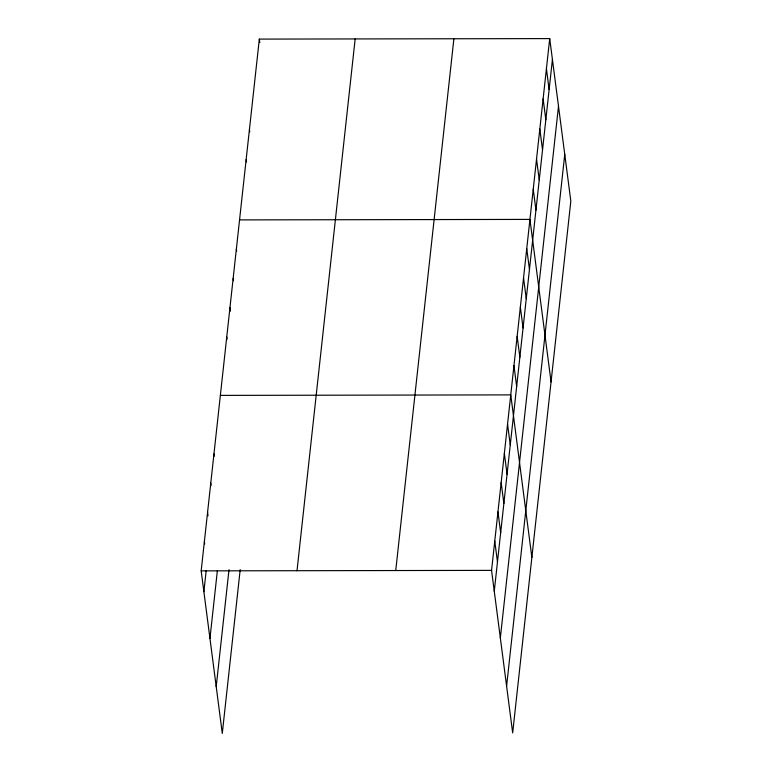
<?xml version="1.0" encoding="UTF-8"?>
<svg xmlns="http://www.w3.org/2000/svg" width="772" height="772" viewBox="0 0 772 772"><rect width="100%" height="100%" fill="white"/><g stroke="black" fill="none" stroke-linecap="round" stroke-linejoin="round"><path stroke-width="1.16" d="M240.198 569.611L222.288 733.4L201.174 570.875L259.324 39.102L549.712 38.6L570.826 201.125L512.676 732.898L491.561 570.373L549.712 38.6M203.885 591.719L206.182 570.653M209.955 638.473L217.376 570.614M216.208 686.646L229.004 569.659M297.008 570.711L355.159 38.938M395.737 570.537L453.888 38.764M494.273 591.207L552.424 59.444M500.343 637.971L558.494 106.198M506.596 686.144L564.757 154.371M239.552 219.904L529.949 219.402L551.054 381.928M220.367 395.389L510.755 394.888L531.86 557.413M201.174 570.875L491.561 570.373M546.422 68.737L549.124 89.571M543.121 98.864L545.833 119.708M539.831 129.001L542.533 149.845M536.53 159.138L539.242 179.972M533.24 189.265L535.942 210.109M526.745 248.652L529.457 269.486M523.551 277.901L526.253 298.735M520.347 307.14L523.059 327.984M517.153 336.389L519.855 357.233M513.949 365.638L516.661 386.483M507.551 424.137L510.263 444.971M504.357 453.376L507.059 474.22M501.163 482.625L503.865 503.469M497.959 511.875L500.671 532.719M494.765 541.124L497.467 561.968M259.324 39.102L259.778 42.576M249.443 129.503L249.742 131.819M246.143 159.64L246.451 161.956M236.357 249.153L236.657 251.469M233.163 278.402L233.462 280.718M229.959 307.652L230.413 311.126M226.765 336.891L227.065 339.207M213.969 453.888L214.269 456.204M210.766 483.127L211.074 485.443M207.571 512.376L208.025 515.85M204.377 541.626L204.676 543.942"/></g></svg>
